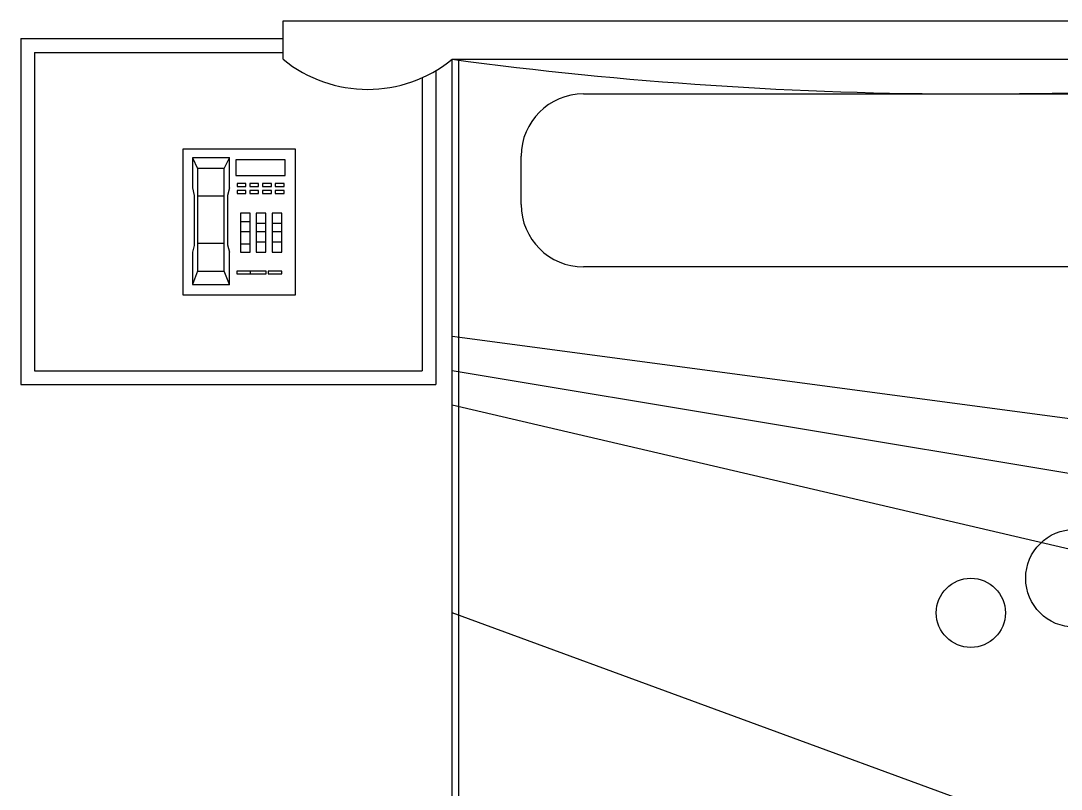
# Model space of a CAD drawing. Header units: inches. Extents: x 11.4 to 53.9, y 13.7 to 38.5.
# Drawn here: x 20.672 to 22.176, y 20.521 to 21.631 of the extents above; entities that cross this region are included whole.
import ezdxf

# ---------------------------------------------------------------- set-up
doc = ezdxf.new("R2010")
doc.units = ezdxf.units.IN
doc.header["$MEASUREMENT"] = 0
doc.layers.add('02', color=2, linetype='Continuous')
doc.layers.add('4', color=4, linetype='Continuous')

msp = doc.modelspace()

# ---------------------------------------------------------------- linework, layer by layer
at = {"layer": '02'}
for p, q in [((20.6919, 21.5856), (20.6919, 21.1256)), ((20.6919, 21.5856), (21.0512, 21.5856)), ((21.3053, 19.5857), (21.3053, 21.5757)), ((21.2519, 21.549), (21.2519, 21.1256)), ((21.4853, 21.5257), (22.6053, 21.5257)), ((20.9061, 21.4459), (20.9061, 21.2351)), ((21.0691, 21.4459), (20.9061, 21.4459)), ((20.92, 21.4333), (20.92, 21.3899)), ((20.92, 21.4333), (20.9273, 21.4177)), ((20.9737, 21.4333), (20.92, 21.4333)), ((20.9657, 21.4177), (20.9737, 21.4333)), ((20.9737, 21.3899), (20.9737, 21.4336)), ((21.0691, 21.2351), (21.0691, 21.4459)), ((21.3953, 21.3657), (21.3953, 21.4357)), ((20.9273, 21.4177), (20.9273, 21.2695)), ((20.9657, 21.4177), (20.9273, 21.4177)), ((20.9657, 21.2695), (20.9657, 21.4177)), ((21.054, 21.4305), (20.983, 21.4305)), ((20.983, 21.4305), (20.983, 21.408)), ((21.054, 21.408), (21.054, 21.4305)), ((20.983, 21.408), (21.054, 21.408)), ((20.92, 21.3899), (20.9224, 21.3787)), ((20.9737, 21.3899), (20.9705, 21.3787)), ((20.9974, 21.396), (20.9846, 21.396)), ((20.9846, 21.396), (20.9846, 21.3918)), ((20.9846, 21.3918), (20.9974, 21.3918)), ((20.9974, 21.3918), (20.9974, 21.396)), ((21.0157, 21.396), (21.003, 21.396)), ((21.003, 21.396), (21.003, 21.3918)), ((21.003, 21.3918), (21.0157, 21.3918)), ((21.0157, 21.3918), (21.0157, 21.396)), ((21.0341, 21.396), (21.0214, 21.396)), ((21.0214, 21.396), (21.0214, 21.3918)), ((21.0214, 21.3918), (21.0341, 21.3918)), ((21.0341, 21.3918), (21.0341, 21.396)), ((21.0525, 21.396), (21.0398, 21.396)), ((21.0398, 21.396), (21.0398, 21.3918)), ((21.0398, 21.3918), (21.0525, 21.3918)), ((21.0525, 21.3918), (21.0525, 21.396)), ((20.9224, 21.3787), (20.9224, 21.3065)), ((20.9657, 21.3777), (20.9273, 21.3777)), ((20.9705, 21.3787), (20.9705, 21.3077)), ((20.9974, 21.3862), (20.9846, 21.3862)), ((20.9846, 21.3862), (20.9846, 21.3819)), ((20.9846, 21.3819), (20.9974, 21.3819)), ((20.9974, 21.3819), (20.9974, 21.3862)), ((21.0157, 21.3862), (21.003, 21.3862)), ((21.003, 21.3862), (21.003, 21.3819)), ((21.003, 21.3819), (21.0157, 21.3819)), ((21.0157, 21.3819), (21.0157, 21.3862)), ((21.0341, 21.3862), (21.0214, 21.3862)), ((21.0214, 21.3862), (21.0214, 21.3819)), ((21.0214, 21.3819), (21.0341, 21.3819)), ((21.0341, 21.3819), (21.0341, 21.3862)), ((21.0525, 21.3862), (21.0398, 21.3862)), ((21.0398, 21.3862), (21.0398, 21.3819)), ((21.0398, 21.3819), (21.0525, 21.3819)), ((21.0525, 21.3819), (21.0525, 21.3862)), ((20.9896, 21.3532), (20.9896, 21.297)), ((21.0034, 21.3532), (20.9896, 21.3532)), ((21.0034, 21.297), (21.0034, 21.3532)), ((21.0122, 21.3532), (21.0122, 21.297)), ((21.026, 21.3532), (21.0122, 21.3532)), ((21.026, 21.297), (21.026, 21.3532)), ((21.0355, 21.3532), (21.0355, 21.297)), ((21.0493, 21.3532), (21.0355, 21.3532)), ((21.0493, 21.297), (21.0493, 21.3532)), ((20.9896, 21.3415), (21.0034, 21.3415)), ((21.026, 21.3383), (21.0122, 21.3383)), ((21.0493, 21.3383), (21.0355, 21.3383)), ((20.9896, 21.3267), (21.0034, 21.3267)), ((21.0122, 21.3267), (21.026, 21.3267)), ((21.0122, 21.3119), (21.026, 21.3119)), ((21.0355, 21.3267), (21.0493, 21.3267)), ((21.0355, 21.3119), (21.0493, 21.3119)), ((20.9224, 21.3065), (20.92, 21.2968)), ((20.92, 21.2968), (20.92, 21.2502)), ((20.9273, 21.3099), (20.9657, 21.3099)), ((20.9705, 21.3077), (20.9737, 21.2968)), ((20.9737, 21.2496), (20.9737, 21.2968)), ((21.0034, 21.3087), (20.9896, 21.3087)), ((20.9896, 21.297), (21.0034, 21.297)), ((21.0122, 21.297), (21.026, 21.297)), ((21.0355, 21.297), (21.0493, 21.297)), ((20.9273, 21.2695), (20.92, 21.2502)), ((20.9273, 21.2695), (20.9657, 21.2695)), ((20.9737, 21.2502), (20.9657, 21.2695)), ((21.0267, 21.2695), (20.9843, 21.2695)), ((20.9843, 21.2695), (20.9843, 21.2655)), ((21.0042, 21.2655), (21.0042, 21.2695)), ((21.0267, 21.2655), (21.0267, 21.2695)), ((21.0492, 21.2695), (21.0293, 21.2695)), ((21.0293, 21.2695), (21.0293, 21.2655)), ((21.0492, 21.2655), (21.0492, 21.2695)), ((22.6053, 21.2757), (21.4853, 21.2757)), ((20.9843, 21.2655), (21.0267, 21.2655)), ((21.0293, 21.2655), (21.0492, 21.2655)), ((20.92, 21.2502), (20.9737, 21.2502)), ((20.9061, 21.2351), (21.0691, 21.2351)), ((21.2953, 21.1757), (22.7953, 20.9757)), ((20.6919, 21.1256), (21.2519, 21.1256)), ((22.7953, 20.8757), (21.2953, 21.1257)), ((22.7953, 20.7257), (21.2953, 21.0757)), ((22.7953, 20.2257), (21.2953, 20.7757))]:
    msp.add_line(p, q, dxfattribs=at)
for centre, radius in [((22.1953, 20.8257), 0.0707), ((22.0453, 20.7757), 0.05)]:
    msp.add_circle(centre, radius, dxfattribs=at)
for centre, radius, start, end in [((22.0453, 27.1757), 5.65, 262.3719, 277.6281), ((21.4853, 21.4357), 0.09, 90, 180), ((21.4853, 21.3657), 0.09, 180, 270)]:
    msp.add_arc(centre, radius, start, end, dxfattribs=at)
at = {"layer": '4'}
for p, q in [((21.0512, 21.6313), (23.0394, 21.6313)), ((21.0512, 21.5757), (21.0512, 21.6313)), ((20.6719, 21.6056), (20.6719, 21.1056)), ((20.6719, 21.6056), (21.0512, 21.6056)), ((21.2953, 21.5757), (22.7953, 21.5757)), ((21.2953, 19.5757), (21.2953, 21.5757)), ((21.2719, 21.5594), (21.2719, 21.1056)), ((20.6719, 21.1056), (21.2719, 21.1056))]:
    msp.add_line(p, q, dxfattribs=at)
msp.add_arc((21.1733, 21.7256), 0.1933, 230.8406, 309.1594, dxfattribs=at)

doc.saveas('drawing.dxf')
